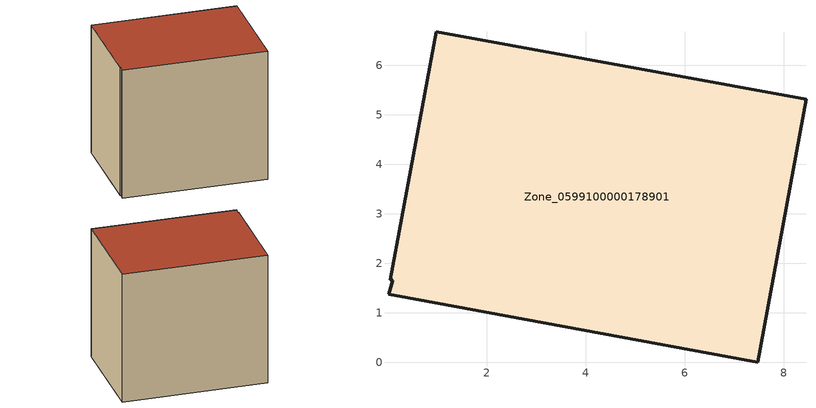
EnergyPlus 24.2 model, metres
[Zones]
Zone_0599100000178901
 floor ground (C_G): 0.11,1.66 0.05,1.67 0.98,6.68 8.45,5.31 7.47,0 0.02,1.38 z0
 wall outside (C_F): 7.47,0 8.45,5.31 0.98,6.68 0.05,1.67 0.11,1.66 0.02,1.38 7.47,0 z0:7.1
 roof outside (C_R): 0.11,1.66 0.02,1.38 7.47,0 8.45,5.31 0.98,6.68 0.05,1.67 z7.1
[BUILDING]
Pand.0599100000178901: North Axis=0; Terrain=City; Loads Convergence Tolerance Value=0.04; Temperature Convergence Tolerance Value=0.4; Solar Distribution=FullExterior; Maximum Number of Warmup Days=25; Minimum Number of Warmup Days=1
[Site:Location]
Rotterdam.The.Hague.AP_ZH_NLD Design_Conditions: Latitude=51.96; Longitude=4.45; Time Zone=1; Elevation=-4.5
[SITE:GROUNDTEMPERATURE:BUILDINGSURFACE]
18, 18, 18, 18, 18, 18, 18, 18, 18, 18, 18, 18
[MATERIAL] Thermal Absorptance=0.9; Solar Absorptance=0.7; Visible Absorptance=0.7
Name | Roughness | Thickness | Conductivity | Density | Specific Heat
G.TI.1946 | MediumSmooth | 0.15 | 1 | 540 | 1210
F.TI.1946 | Rough | 0.3 | 0.857143 | 1920 | 840
R.TI.1946 | MediumRough | 0.2 | 0.1 | 1500 | 1000
[CONSTRUCTION]
C_G: G.TI.1946
C_F: F.TI.1946
C_R: R.TI.1946
[ZONE]
Zone_0599100000178901: Type=1; Multiplier=1; Ceiling Height=Autocalculate; Volume=Autocalculate; Floor Area=autocalculate; Part of Total Floor Area=Yes
[ZONEINFILTRATION:DESIGNFLOWRATE]
Infil_Zone_0599100000178901: Zone or ZoneList or Space or SpaceList=Zone_0599100000178901; Schedule=AlwaysOn; Design Flow Rate Calculation Method=Flow/Area; Flow Rate per Floor Area=0.003; Constant Term Coefficient=1; Temperature Term Coefficient=0; Velocity Term Coefficient=0; Velocity Squared Term Coefficient=0
[HVACTEMPLATE:ZONE:IDEALLOADSAIRSYSTEM]
Zone_0599100000178901: Maximum Heating Supply Air Temperature=50; Minimum Cooling Supply Air Temperature=13; Maximum Heating Supply Air Humidity Ratio=0.0156; Minimum Cooling Supply Air Humidity Ratio=0.0077; Heating Limit=NoLimit; Cooling Limit=NoLimit; Dehumidification Control Type=ConstantSensibleHeatRatio; Cooling Sensible Heat Ratio=0.7; Dehumidification Setpoint=60; Humidification Control Type=None; Humidification Setpoint=30; Outdoor Air Method=None; Outdoor Air Flow Rate per Person=0.00944; Outdoor Air Flow Rate per Zone Floor Area=0; Outdoor Air Flow Rate per Zone=0; Demand Controlled Ventilation Type=None; Outdoor Air Economizer Type=NoEconomizer; Heat Recovery Type=None; Sensible Heat Recovery Effectiveness=0.7; Latent Heat Recovery Effectiveness=0.65
[ZONECONTROL:THERMOSTAT]
ThermostatControl_Zone_0599100000178901: Zone or ZoneList=Zone_0599100000178901; Control Type Schedule=DualSetpointControlType; Control 1=Thermostat_Zone_0599100000178901; Temperature Difference Between Cutout And Setpoint=0
[THERMOSTATSETPOINT:DUALSETPOINT]
Thermostat_Zone_0599100000178901: Heating Setpoint Temperature Schedule=HeatingSetpoint_Zone_0599100000178901; Cooling Setpoint Temperature Schedule=CoolingSetpoint_Zone_0599100000178901
[SCHEDULE:COMPACT]
HeatingSetpoint_Zone_0599100000178901: Through: 12/31, For: AllDays, Until: 24:00, 21
CoolingSetpoint_Zone_0599100000178901: Through: 12/31, For: AllDays, Until: 24:00, 24
DualSetpointControlType: Through: 12/31, For: AllDays, Until: 24:00, 4
AlwaysOn: Through: 12/31, For: AllDays, Until: 24:00, 1
